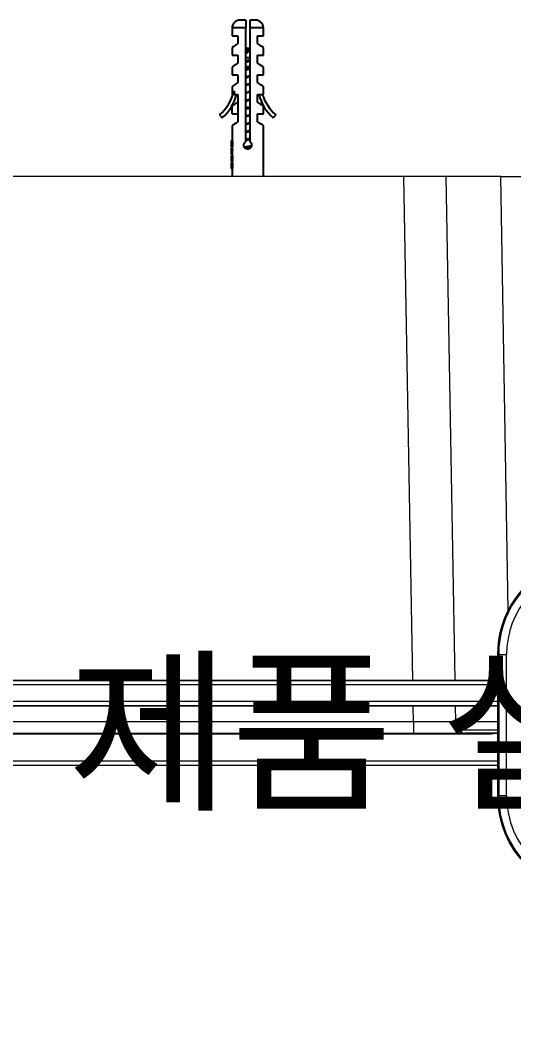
# Model space of a CAD drawing. Header units: millimetres. Extents: x 13235 to 13829, y -4257 to -3417.
# Drawn here: x 13398.1 to 13429.7, y -3534.2 to -3469.8 of the extents above; entities that cross this region are included whole.
import ezdxf

# ---------------------------------------------------------------- set-up
doc = ezdxf.new("R2010")
doc.units = ezdxf.units.MM
doc.header["$LTSCALE"] = 0.1
doc.layers.get('0').update_dxf_attribs({"lineweight": 15})
doc.layers.add('DIM', color=3, linetype='Continuous', lineweight=9)
doc.styles.get("Standard").update_dxf_attribs({"font": 'arial.ttf'})

msp = doc.modelspace()

# ---------------------------------------------------------------- linework, layer by layer
at = {"linetype": 'Continuous', "lineweight": 25}
for p, q in [((13412.535, -3469.817), (13412.16, -3469.817)), ((13413.16, -3469.817), (13412.785, -3469.817)), ((13411.66, -3470.317), (13411.66, -3470.817)), ((13412.535, -3470.317), (13411.66, -3470.317)), ((13412.535, -3477.601), (13412.535, -3470.317)), ((13412.785, -3470.317), (13412.785, -3477.601)), ((13413.66, -3470.317), (13412.785, -3470.317)), ((13413.66, -3470.817), (13413.66, -3470.317)), ((13411.66, -3470.817), (13412.035, -3470.817)), ((13412.035, -3470.817), (13412.035, -3471.317)), ((13413.285, -3470.817), (13413.66, -3470.817)), ((13413.285, -3471.317), (13413.285, -3470.817)), ((13411.66, -3471.567), (13411.66, -3472.067)), ((13412.66, -3471.567), (13412.535, -3471.881)), ((13412.645, -3471.878), (13412.66, -3471.878)), ((13412.785, -3471.88), (13412.66, -3471.567)), ((13412.66, -3471.878), (13412.66, -3471.567)), ((13413.66, -3472.067), (13413.66, -3471.567)), ((13411.66, -3472.067), (13412.035, -3472.067)), ((13412.035, -3472.067), (13412.035, -3472.567)), ((13412.66, -3472.22), (13412.535, -3472.22)), ((13412.66, -3472.407), (13412.535, -3472.44)), ((13412.535, -3472.502), (13412.66, -3472.474)), ((13413.285, -3472.067), (13413.66, -3472.067)), ((13413.285, -3472.567), (13413.285, -3472.067)), ((13411.66, -3472.817), (13411.66, -3473.317)), ((13411.66, -3473.317), (13412.035, -3473.317)), ((13412.035, -3473.317), (13412.035, -3473.817)), ((13412.66, -3472.811), (13412.535, -3472.811)), ((13412.66, -3472.917), (13412.535, -3472.945)), ((13412.535, -3472.994), (13412.66, -3472.967)), ((13413.285, -3473.317), (13413.66, -3473.317)), ((13413.285, -3473.817), (13413.285, -3473.317)), ((13413.66, -3473.317), (13413.66, -3472.817)), ((13412.66, -3473.417), (13412.535, -3473.445)), ((13412.535, -3473.494), (13412.66, -3473.467)), ((13412.66, -3473.917), (13412.535, -3473.945)), ((13412.66, -3473.967), (13412.535, -3473.994)), ((13412.785, -3473.39), (13412.66, -3473.417)), ((13412.66, -3473.467), (13412.785, -3473.439)), ((13412.785, -3473.89), (13412.66, -3473.917)), ((13412.66, -3473.967), (13412.785, -3473.939)), ((13411.66, -3474.067), (13411.66, -3474.567)), ((13411.66, -3474.567), (13411.729, -3474.567)), ((13411.794, -3474.344), (13411.794, -3474.567)), ((13411.794, -3474.567), (13412.035, -3474.567)), ((13412.035, -3474.567), (13412.035, -3476.317)), ((13412.535, -3474.445), (13412.66, -3474.417)), ((13412.66, -3474.467), (13412.535, -3474.494)), ((13412.785, -3474.39), (13412.66, -3474.417)), ((13412.785, -3474.439), (13412.66, -3474.467)), ((13413.285, -3475.067), (13413.285, -3474.567)), ((13413.285, -3474.567), (13413.66, -3474.567)), ((13413.66, -3474.567), (13413.66, -3474.067)), ((13411.66, -3475.317), (13412.035, -3475.067)), ((13412.66, -3474.917), (13412.535, -3474.945)), ((13412.535, -3474.994), (13412.66, -3474.967)), ((13412.785, -3474.89), (13412.66, -3474.917)), ((13412.66, -3474.967), (13412.785, -3474.939)), ((13410.862, -3475.878), (13411.028, -3476.065)), ((13411.66, -3475.817), (13411.66, -3475.317)), ((13411.66, -3475.817), (13412.035, -3475.817)), ((13412.66, -3475.417), (13412.535, -3475.445)), ((13412.535, -3475.494), (13412.66, -3475.467)), ((13412.66, -3475.917), (13412.535, -3475.945)), ((13412.785, -3475.39), (13412.66, -3475.417)), ((13412.66, -3475.467), (13412.785, -3475.439)), ((13412.785, -3475.89), (13412.66, -3475.917)), ((13413.285, -3475.817), (13413.66, -3475.817)), ((13413.285, -3476.317), (13413.285, -3475.817)), ((13413.66, -3475.817), (13413.66, -3475.317)), ((13414.459, -3475.878), (13414.293, -3476.065)), ((13411.66, -3476.567), (13411.66, -3477.546)), ((13412.66, -3475.967), (13412.535, -3475.994)), ((13412.66, -3475.967), (13412.785, -3475.939)), ((13412.785, -3476.39), (13412.66, -3476.417)), ((13412.785, -3476.439), (13412.66, -3476.467)), ((13413.66, -3479.817), (13413.66, -3476.567)), ((13412.66, -3476.917), (13412.535, -3476.945)), ((13412.535, -3476.994), (13412.66, -3476.967)), ((13412.785, -3476.89), (13412.66, -3476.917)), ((13412.66, -3476.967), (13412.785, -3476.939)), ((13411.61, -3477.546), (13411.662, -3477.546)), ((13411.61, -3477.546), (13411.61, -3477.557)), ((13411.666, -3477.557), (13411.61, -3477.557)), ((13411.61, -3477.557), (13411.61, -3477.567)), ((13411.669, -3477.567), (13411.61, -3477.567)), ((13411.61, -3477.567), (13411.61, -3477.588)), ((13411.676, -3477.588), (13411.61, -3477.588)), ((13411.61, -3477.588), (13411.61, -3477.619)), ((13411.682, -3477.619), (13411.61, -3477.619)), ((13411.61, -3477.619), (13411.61, -3477.671)), ((13411.689, -3477.671), (13411.61, -3477.671)), ((13411.61, -3477.671), (13411.61, -3477.734)), ((13411.692, -3477.734), (13411.61, -3477.734)), ((13411.61, -3477.734), (13411.61, -3477.796)), ((13411.689, -3477.796), (13411.61, -3477.796)), ((13411.61, -3477.796), (13411.61, -3477.848)), ((13411.682, -3477.848), (13411.61, -3477.848)), ((13411.61, -3477.848), (13411.61, -3477.88)), ((13412.535, -3477.494), (13412.66, -3477.467)), ((13412.785, -3477.39), (13412.66, -3477.417)), ((13412.66, -3477.467), (13412.785, -3477.439)), ((13411.676, -3477.88), (13411.61, -3477.88)), ((13411.61, -3477.88), (13411.61, -3477.9)), ((13411.669, -3477.9), (13411.61, -3477.9)), ((13411.61, -3477.9), (13411.61, -3477.911)), ((13411.666, -3477.911), (13411.61, -3477.911)), ((13411.61, -3477.911), (13411.61, -3477.921)), ((13411.662, -3477.921), (13411.61, -3477.921)), ((13411.666, -3478.005), (13411.61, -3478.005)), ((13411.61, -3478.005), (13411.61, -3478.109)), ((13411.61, -3478.109), (13411.61, -3478.171)), ((13411.692, -3478.109), (13411.61, -3478.109)), ((13411.692, -3478.171), (13411.61, -3478.171)), ((13411.61, -3478.171), (13411.61, -3478.421)), ((13411.666, -3478.421), (13411.61, -3478.421)), ((13411.66, -3477.921), (13411.66, -3478.005)), ((13411.66, -3478.421), (13411.66, -3478.505)), ((13411.666, -3478.005), (13411.666, -3478.109)), ((13411.666, -3478.171), (13411.666, -3478.421)), ((13411.692, -3478.109), (13411.692, -3478.171)), ((13411.692, -3478.505), (13411.61, -3478.505)), ((13411.61, -3478.505), (13411.61, -3478.567)), ((13411.692, -3478.567), (13411.61, -3478.567)), ((13411.61, -3478.567), (13411.61, -3478.682)), ((13411.667, -3478.682), (13411.61, -3478.682)), ((13411.61, -3478.682), (13411.61, -3478.796)), ((13411.692, -3478.796), (13411.61, -3478.796)), ((13411.61, -3478.796), (13411.61, -3478.859)), ((13411.692, -3478.859), (13411.61, -3478.859)), ((13411.668, -3478.942), (13411.61, -3478.942)), ((13411.61, -3478.942), (13411.61, -3478.963)), ((13411.676, -3478.963), (13411.61, -3478.963)), ((13411.61, -3478.963), (13411.61, -3478.994)), ((13411.682, -3478.994), (13411.61, -3478.994)), ((13411.61, -3478.994), (13411.61, -3479.046)), ((13411.689, -3479.046), (13411.61, -3479.046)), ((13411.61, -3479.046), (13411.61, -3479.098)), ((13411.692, -3479.098), (13411.61, -3479.098)), ((13411.61, -3479.098), (13411.61, -3479.161)), ((13411.66, -3478.859), (13411.66, -3478.942)), ((13411.692, -3478.505), (13411.692, -3478.567)), ((13411.692, -3478.796), (13411.692, -3478.859)), ((13411.692, -3479.098), (13411.692, -3479.161)), ((13411.692, -3479.161), (13411.61, -3479.161)), ((13411.61, -3479.161), (13411.61, -3479.213)), ((13411.689, -3479.213), (13411.61, -3479.213)), ((13411.61, -3479.213), (13411.61, -3479.265)), ((13411.682, -3479.265), (13411.61, -3479.265)), ((13411.61, -3479.265), (13411.61, -3479.296)), ((13411.676, -3479.296), (13411.61, -3479.296)), ((13411.61, -3479.296), (13411.61, -3479.317)), ((13411.668, -3479.317), (13411.61, -3479.317)), ((13411.66, -3479.317), (13411.66, -3479.817))]:
    msp.add_line(p, q, dxfattribs=at)
at = {"linetype": 'Continuous', "lineweight": 18, "extrusion": (-1.22465e-16, -1, 0)}
for p, q in [((13422.665, -3479.817), (13349.218, -3479.817)), ((13422.665, -3479.817), (13349.218, -3479.817)), ((13425.374, -3479.817), (13422.665, -3479.817)), ((13425.374, -3479.817), (13422.665, -3479.817)), ((13428.86, -3479.817), (13425.374, -3479.817)), ((13428.86, -3479.817), (13425.374, -3479.817)), ((13428.86, -3479.817), (13432.179, -3479.817)), ((13428.86, -3479.817), (13432.179, -3479.817)), ((13428.665, -3510.424), (13428.665, -3519.469)), ((13428.264, -3511.975), (13428.665, -3511.975)), ((13428.264, -3511.975), (13428.665, -3511.975)), ((13355.071, -3512.063), (13428.665, -3512.063)), ((13428.665, -3513.711), (13355.002, -3513.711)), ((13428.665, -3513.725), (13428.31, -3513.725)), ((13428.665, -3513.725), (13428.31, -3513.725)), ((13352.529, -3515.44), (13423.274, -3515.44)), ((13426.639, -3515.44), (13428.664, -3515.44)), ((13351.508, -3517.492), (13428.664, -3517.492))]:
    msp.add_line(p, q, dxfattribs=at)
msp.add_line((13413.66, -3479.817), (13411.66, -3479.817))
at = {"linetype": 'Continuous', "lineweight": 13, "extrusion": (-1.22465e-16, -1, 0)}
for p, q in [((13423.227, -3512.063), (13422.665, -3479.817)), ((13423.227, -3512.063), (13422.665, -3479.817)), ((13425.937, -3512.063), (13425.374, -3479.817)), ((13425.937, -3512.063), (13425.374, -3479.817)), ((13429.345, -3507.584), (13428.86, -3479.817)), ((13429.345, -3507.584), (13428.86, -3479.817)), ((13428.665, -3519.469), (13428.665, -3510.424)), ((13428.665, -3510.424), (13428.727, -3510.424)), ((13428.665, -3510.424), (13428.665, -3510.424)), ((13428.727, -3510.424), (13428.727, -3519.469)), ((13428.727, -3510.424), (13429.229, -3510.424)), ((13429.229, -3519.469), (13429.229, -3510.424)), ((13428.665, -3512.093), (13355.035, -3512.093)), ((13355.035, -3512.343), (13428.664, -3512.343)), ((13428.664, -3513.432), (13355.025, -3513.432)), ((13355.025, -3513.682), (13428.665, -3513.682)), ((13423.274, -3514.703), (13423.256, -3513.711)), ((13423.274, -3514.703), (13423.256, -3513.711)), ((13425.983, -3514.708), (13425.965, -3513.711)), ((13425.983, -3514.708), (13425.965, -3513.711)), ((13352.529, -3514.703), (13423.274, -3514.703)), ((13352.529, -3514.703), (13423.274, -3514.703)), ((13352.008, -3515.492), (13428.157, -3515.492)), ((13428.664, -3517.242), (13351.508, -3517.242)), ((13428.727, -3519.469), (13428.665, -3519.469)), ((13428.665, -3519.469), (13428.665, -3519.469)), ((13429.229, -3519.469), (13428.727, -3519.469))]:
    msp.add_line(p, q, dxfattribs=at)
at = {"linetype": 'Continuous', "lineweight": 25, "flags": 128}
for points in [[(13412.035, -3471.317), (13411.906, -3471.403), (13411.801, -3471.473), (13411.724, -3471.525), (13411.676, -3471.556), (13411.66, -3471.567)], [(13413.66, -3471.567), (13413.644, -3471.556), (13413.597, -3471.525), (13413.519, -3471.473), (13413.415, -3471.403), (13413.285, -3471.317)], [(13412.035, -3472.567), (13411.906, -3472.653), (13411.801, -3472.723), (13411.724, -3472.775), (13411.676, -3472.806), (13411.66, -3472.817)], [(13413.66, -3472.817), (13413.644, -3472.806), (13413.597, -3472.775), (13413.519, -3472.723), (13413.415, -3472.653), (13413.285, -3472.567)], [(13412.035, -3473.817), (13411.906, -3473.903), (13411.801, -3473.973), (13411.724, -3474.025), (13411.676, -3474.056), (13411.66, -3474.067)], [(13413.66, -3474.067), (13413.644, -3474.056), (13413.597, -3474.025), (13413.519, -3473.973), (13413.415, -3473.903), (13413.285, -3473.817)], [(13413.66, -3475.317), (13413.644, -3475.306), (13413.597, -3475.275), (13413.519, -3475.223), (13413.415, -3475.153), (13413.285, -3475.067)], [(13412.035, -3476.317), (13411.906, -3476.403), (13411.801, -3476.473), (13411.724, -3476.525), (13411.676, -3476.556), (13411.66, -3476.567)], [(13413.66, -3476.567), (13413.644, -3476.556), (13413.597, -3476.525), (13413.519, -3476.473), (13413.415, -3476.403), (13413.285, -3476.317)]]:
    msp.add_lwpolyline(points, dxfattribs=at)
at = {"linetype": 'Continuous', "lineweight": 25}
for centre, radius, start, end in [((13412.16, -3470.317), 0.5, 90, 180), ((13413.16, -3470.317), 0.5, 0, 90), ((13408.847, -3473.604), 3.039, 311.536, 345.90318), ((13409.013, -3473.791), 3.039, 311.536, 345.19848), ((13416.308, -3473.791), 3.038, 194.80152, 228.464), ((13416.473, -3473.604), 3.039, 198.48518, 228.464)]:
    msp.add_arc(centre, radius, start, end, dxfattribs=at)
at = {"linetype": 'Continuous', "lineweight": 13, "extrusion": (0, 0, -1)}
for centre, start, end in [((-13434.938, -3510.424), 0, 68.56734), ((-13434.938, -3519.469), 270, 0)]:
    msp.add_arc(centre, 6.272, start, end, dxfattribs=at)
at = {"linetype": 'Continuous', "lineweight": 18}
for centre, radius, start, end in [((13434.938, -3510.424), 6.272, 111.43406, 180), ((13434.938, -3519.469), 6.272, 180, 270), ((13434.938, -3519.469), 5.708, 180, 270)]:
    msp.add_arc(centre, radius, start, end, dxfattribs=at)
at = {"linetype": 'Continuous', "lineweight": 13}
for centre, radius, start, end in [((13434.938, -3510.424), 6.21, 110.84906, 180), ((13434.938, -3510.424), 5.708, 98.17875, 180), ((13434.938, -3519.469), 6.21, 180, 270)]:
    msp.add_arc(centre, radius, start, end, dxfattribs=at)
at = {"linetype": 'Continuous', "lineweight": 25}
for centre, major_axis, ratio, start_param, end_param in [((13412.66, -3477.537), (1, 0), 0.195835, 3.189483, 3.242829), ((13412.66, -3477.524), (1, 0), 0.326388, 3.242829, 3.274966), ((13412.66, -3477.502), (1, 0), 0.489584, 3.274966, 3.318039), ((13412.66, -3477.416), (1, 0), 0.979167, 3.318039, 3.350557), ((13412.66, -3478.051), (1, 0), 0.979167, 2.932628, 2.965147), ((13412.66, -3477.281), (0, 1.632), 0.612767, 1.779761, 1.812505), ((13412.66, -3478.187), (0, 1.632), 0.612765, 1.329088, 1.361832), ((13412.66, -3476.265), (0, 5.875), 0.170213, 1.812505, 1.823477), ((13412.66, -3479.202), (0, 5.875), 0.170213, 1.318116, 1.329088), ((13412.66, -3477.931), (1, 0), 0.195833, 3.040356, 3.093702), ((13412.66, -3477.944), (1, 0), 0.326388, 3.008219, 3.040356), ((13412.66, -3477.965), (1, 0), 0.489584, 2.965147, 3.008219), ((13412.66, -3478.774), (1, 0), 0.828526, 2.888912, 3.029657), ((13412.66, -3478.589), (1, 0), 0.828526, 3.253528, 3.394273), ((13412.66, -3478.894), (1, 0), 0.391667, 3.26424, 3.318039), ((13412.66, -3478.791), (1, 0), 0.979167, 3.318039, 3.350557), ((13412.66, -3478.656), (0, 1.632), 0.612766, 1.779761, 1.812505), ((13412.66, -3477.874), (0, 4.896), 0.204255, 1.812505, 1.823477), ((13412.66, -3479.365), (1, 0), 0.391667, 2.965147, 3.018945), ((13412.66, -3479.468), (1, 0), 0.979167, 2.932628, 2.965147), ((13412.66, -3479.603), (0, 1.632), 0.612766, 1.329088, 1.361832), ((13412.66, -3480.385), (0, 4.896), 0.204255, 1.318116, 1.329088)]:
    msp.add_ellipse(centre, major_axis=major_axis, ratio=ratio, start_param=start_param, end_param=end_param, dxfattribs=at)
at = {"linetype": 'Continuous', "lineweight": 13}
for centre, major_axis, ratio, start_param, end_param in [((13428.157, -3514.492), (0, -1), 1, 0, 0.325057), ((13428.157, -3515.492), (0, 0.25), 0.000016, 4.712389, 4.923416)]:
    msp.add_ellipse(centre, major_axis=major_axis, ratio=ratio, start_param=start_param, end_param=end_param, dxfattribs=at)
at = {"linetype": 'Continuous', "lineweight": 25}
for points, knots in [([(13412.535, -3469.817), (13412.535, -3469.823), (13412.535, -3469.834), (13412.535, -3469.924), (13412.535, -3470.055), (13412.535, -3470.194), (13412.535, -3470.283), (13412.535, -3470.317)], [0, 0, 0, 0, 0.222681, 0.44432, 0.659698, 0.872436, 1, 1, 1, 1]), ([(13412.785, -3469.817), (13412.785, -3469.823), (13412.785, -3469.834), (13412.785, -3469.924), (13412.785, -3470.055), (13412.785, -3470.194), (13412.785, -3470.283), (13412.785, -3470.317)], [0, 0, 0, 0, 0.222681, 0.44432, 0.659698, 0.872436, 1, 1, 1, 1]), ([(13412.535, -3471.951), (13412.54, -3471.948), (13412.552, -3471.937), (13412.573, -3471.924), (13412.59, -3471.913), (13412.611, -3471.9), (13412.629, -3471.888), (13412.645, -3471.878)], [0, 0, 0, 0, 0.157577, 0.464032, 0.549365, 0.59211, 1, 1, 1, 1]), ([(13412.535, -3472.442), (13412.549, -3472.438), (13412.59, -3472.428), (13412.674, -3472.406), (13412.751, -3472.388), (13412.785, -3472.376), (13412.785, -3472.376)], [0, 0, 0, 0, 0.15939, 0.489249, 0.992899, 1, 1, 1, 1]), ([(13412.785, -3472.442), (13412.742, -3472.452), (13412.661, -3472.47), (13412.576, -3472.487), (13412.535, -3472.495)], [0, 0, 0, 0, 0.527889, 1, 1, 1, 1]), ([(13412.785, -3472.22), (13412.768, -3472.22), (13412.729, -3472.22), (13412.685, -3472.22), (13412.66, -3472.22)], [0, 0, 0, 0, 0.451216, 1, 1, 1, 1]), ([(13412.785, -3472.372), (13412.769, -3472.377), (13412.731, -3472.389), (13412.686, -3472.4), (13412.66, -3472.407)], [0, 0, 0, 0, 0.409921, 1, 1, 1, 1]), ([(13412.785, -3472.444), (13412.774, -3472.447), (13412.736, -3472.457), (13412.692, -3472.467), (13412.66, -3472.474)], [0, 0, 0, 0, 0.290235, 1, 1, 1, 1]), ([(13412.535, -3472.962), (13412.537, -3472.962), (13412.593, -3472.952), (13412.686, -3472.939), (13412.764, -3472.925), (13412.785, -3472.922)], [0, 0, 0, 0, 0.020696, 0.731061, 1, 1, 1, 1]), ([(13412.785, -3472.811), (13412.785, -3472.811), (13412.747, -3472.811), (13412.703, -3472.811), (13412.66, -3472.811)], [0, 0, 0, 0, 0.022041, 1, 1, 1, 1]), ([(13412.785, -3472.89), (13412.785, -3472.891), (13412.747, -3472.9), (13412.703, -3472.909), (13412.66, -3472.917)], [0, 0, 0, 0, 0.022027, 1, 1, 1, 1]), ([(13412.66, -3472.967), (13412.691, -3472.96), (13412.735, -3472.951), (13412.774, -3472.942), (13412.785, -3472.939)], [0, 0, 0, 0, 0.71207, 1, 1, 1, 1]), ([(13412.535, -3473.463), (13412.556, -3473.459), (13412.633, -3473.446), (13412.726, -3473.432), (13412.783, -3473.422), (13412.785, -3473.422)], [0, 0, 0, 0, 0.257656, 0.968182, 1, 1, 1, 1]), ([(13412.535, -3473.962), (13412.576, -3473.956), (13412.659, -3473.942), (13412.742, -3473.929), (13412.785, -3473.922)], [0, 0, 0, 0, 0.4845, 1, 1, 1, 1]), ([(13412.535, -3474.462), (13412.596, -3474.453), (13412.682, -3474.439), (13412.762, -3474.426), (13412.785, -3474.422)], [0, 0, 0, 0, 0.709948, 1, 1, 1, 1]), ([(13412.535, -3474.962), (13412.539, -3474.962), (13412.575, -3474.955), (13412.652, -3474.944), (13412.733, -3474.931), (13412.776, -3474.923), (13412.785, -3474.922)], [0, 0, 0, 0, 0.051867, 0.459749, 0.884415, 1, 1, 1, 1]), ([(13412.535, -3475.462), (13412.539, -3475.462), (13412.594, -3475.452), (13412.686, -3475.438), (13412.763, -3475.425), (13412.785, -3475.422)], [0, 0, 0, 0, 0.042931, 0.726502, 1, 1, 1, 1]), ([(13412.535, -3475.962), (13412.544, -3475.961), (13412.61, -3475.95), (13412.701, -3475.936), (13412.772, -3475.924), (13412.785, -3475.922)], [0, 0, 0, 0, 0.10344, 0.827796, 1, 1, 1, 1]), ([(13412.535, -3476.445), (13412.537, -3476.444), (13412.574, -3476.435), (13412.618, -3476.426), (13412.66, -3476.417)], [0, 0, 0, 0, 0.040334, 1, 1, 1, 1]), ([(13412.535, -3476.462), (13412.544, -3476.461), (13412.609, -3476.45), (13412.702, -3476.436), (13412.772, -3476.424), (13412.785, -3476.422)], [0, 0, 0, 0, 0.108056, 0.829775, 1, 1, 1, 1]), ([(13412.66, -3476.467), (13412.618, -3476.475), (13412.574, -3476.484), (13412.537, -3476.493), (13412.535, -3476.494)], [0, 0, 0, 0, 0.959902, 1, 1, 1, 1]), ([(13412.535, -3476.962), (13412.564, -3476.958), (13412.637, -3476.946), (13412.725, -3476.932), (13412.777, -3476.923), (13412.785, -3476.922)], [0, 0, 0, 0, 0.344542, 0.892966, 1, 1, 1, 1]), ([(13412.785, -3477.601), (13412.809, -3477.617), (13412.855, -3477.65), (13412.898, -3477.725), (13412.915, -3477.809), (13412.904, -3477.892), (13412.866, -3477.967), (13412.806, -3478.026), (13412.729, -3478.063), (13412.644, -3478.071), (13412.562, -3478.052), (13412.491, -3478.007), (13412.438, -3477.942), (13412.409, -3477.861), (13412.409, -3477.776), (13412.436, -3477.697), (13412.481, -3477.637), (13412.52, -3477.611), (13412.535, -3477.601)], [0, 0, 0, 0, 0.064986, 0.129976, 0.194502, 0.257181, 0.319563, 0.383602, 0.448726, 0.51269, 0.575123, 0.637928, 0.702423, 0.767448, 0.830869, 0.89307, 0.956313, 1, 1, 1, 1]), ([(13412.66, -3477.417), (13412.623, -3477.425), (13412.579, -3477.434), (13412.541, -3477.443), (13412.535, -3477.445)], [0, 0, 0, 0, 0.8441669, 1, 1, 1, 1]), ([(13412.535, -3477.462), (13412.569, -3477.457), (13412.642, -3477.445), (13412.729, -3477.431), (13412.776, -3477.423), (13412.785, -3477.422)], [0, 0, 0, 0, 0.404422, 0.883051, 1, 1, 1, 1]), ([(13412.66, -3477.917), (13412.61, -3477.928), (13412.537, -3477.943), (13412.479, -3477.958), (13412.461, -3477.963)], [0, 0, 0, 0, 0.686929, 1, 1, 1, 1]), ([(13412.47, -3477.974), (13412.501, -3477.968), (13412.587, -3477.953), (13412.742, -3477.93), (13412.845, -3477.912), (13412.893, -3477.903)], [0, 0, 0, 0, 0.227126, 0.645696, 1, 1, 1, 1]), ([(13412.66, -3477.967), (13412.61, -3477.977), (13412.549, -3477.989), (13412.502, -3478.002), (13412.494, -3478.004)], [0, 0, 0, 0, 0.843222, 1, 1, 1, 1]), ([(13412.903, -3477.861), (13412.872, -3477.869), (13412.801, -3477.888), (13412.71, -3477.907), (13412.66, -3477.917)], [0, 0, 0, 0, 0.449717, 1, 1, 1, 1]), ([(13412.921, -3477.905), (13412.884, -3477.915), (13412.808, -3477.936), (13412.71, -3477.956), (13412.66, -3477.967)], [0, 0, 0, 0, 0.490172, 1, 1, 1, 1])]:
    msp.add_open_spline(points, degree=3, knots=knots, dxfattribs=at)
at = {"linetype": 'Continuous', "lineweight": 18}
for points in [[(13428.266, -3512.063), (13428.265, -3512.034), (13428.265, -3512.004), (13428.264, -3511.975)], [(13428.266, -3512.063), (13428.265, -3512.034), (13428.265, -3512.004), (13428.264, -3511.975)], [(13428.31, -3513.725), (13428.31, -3513.72), (13428.31, -3513.716), (13428.31, -3513.711)], [(13428.31, -3513.725), (13428.31, -3513.72), (13428.31, -3513.716), (13428.31, -3513.711)], [(13428.674, -3515.44), (13428.067, -3515.44), (13427.36, -3515.44), (13426.564, -3515.44)], [(13428.674, -3515.44), (13428.067, -3515.44), (13427.36, -3515.44), (13426.564, -3515.44)]]:
    msp.add_open_spline(points, degree=3, dxfattribs=at)
at = {"linetype": 'Continuous', "lineweight": 13}
for points, knots in [([(13423.274, -3514.703), (13423.279, -3514.703), (13423.289, -3514.703), (13423.304, -3514.703), (13423.319, -3514.703), (13423.334, -3514.703), (13423.349, -3514.703), (13423.364, -3514.703), (13423.379, -3514.703), (13423.394, -3514.703), (13423.409, -3514.703), (13423.424, -3514.703), (13423.438, -3514.703), (13423.453, -3514.703), (13423.468, -3514.703), (13423.483, -3514.703), (13423.498, -3514.704), (13423.513, -3514.704), (13423.528, -3514.704), (13423.543, -3514.704), (13423.558, -3514.704), (13423.573, -3514.704), (13423.587, -3514.704), (13423.602, -3514.704), (13423.617, -3514.704), (13423.632, -3514.704), (13423.647, -3514.704), (13423.661, -3514.704), (13423.676, -3514.704), (13423.691, -3514.704), (13423.706, -3514.704), (13423.72, -3514.704), (13423.735, -3514.704), (13423.75, -3514.704), (13423.764, -3514.704), (13423.779, -3514.704), (13423.794, -3514.704), (13423.808, -3514.705), (13423.823, -3514.705), (13423.838, -3514.705), (13423.852, -3514.705), (13423.867, -3514.705), (13423.881, -3514.705), (13423.896, -3514.705), (13423.91, -3514.705), (13423.925, -3514.705), (13423.939, -3514.705), (13423.954, -3514.705), (13423.968, -3514.705), (13423.982, -3514.705), (13423.997, -3514.705), (13424.011, -3514.705), (13424.026, -3514.705), (13424.04, -3514.705), (13424.054, -3514.705), (13424.069, -3514.705), (13424.083, -3514.705), (13424.097, -3514.705), (13424.111, -3514.705), (13424.125, -3514.705), (13424.14, -3514.705), (13424.154, -3514.705), (13424.168, -3514.706), (13424.182, -3514.706), (13424.196, -3514.706), (13424.21, -3514.706), (13424.224, -3514.706), (13424.238, -3514.706), (13424.252, -3514.706), (13424.266, -3514.706), (13424.28, -3514.706), (13424.294, -3514.706), (13424.308, -3514.706), (13424.322, -3514.706), (13424.336, -3514.706), (13424.35, -3514.706), (13424.363, -3514.706), (13424.377, -3514.706), (13424.391, -3514.706), (13424.405, -3514.706), (13424.418, -3514.706), (13424.432, -3514.706), (13424.446, -3514.706), (13424.459, -3514.706), (13424.473, -3514.706), (13424.487, -3514.706), (13424.5, -3514.706), (13424.514, -3514.706), (13424.527, -3514.706), (13424.541, -3514.706), (13424.554, -3514.706), (13424.567, -3514.706), (13424.581, -3514.707), (13424.594, -3514.707), (13424.607, -3514.707), (13424.621, -3514.707), (13424.634, -3514.707), (13424.647, -3514.707), (13424.66, -3514.707), (13424.674, -3514.707), (13424.687, -3514.707), (13424.7, -3514.707), (13424.713, -3514.707), (13424.726, -3514.707), (13424.739, -3514.707), (13424.752, -3514.707), (13424.765, -3514.707), (13424.778, -3514.707), (13424.791, -3514.707), (13424.804, -3514.707), (13424.816, -3514.707), (13424.829, -3514.707), (13424.842, -3514.707), (13424.855, -3514.707), (13424.867, -3514.707), (13424.88, -3514.707), (13424.893, -3514.707), (13424.905, -3514.707), (13424.918, -3514.707), (13424.93, -3514.707), (13424.943, -3514.707), (13424.955, -3514.707), (13424.968, -3514.707), (13424.98, -3514.707), (13424.993, -3514.707), (13425.005, -3514.707), (13425.017, -3514.707), (13425.029, -3514.707), (13425.042, -3514.707), (13425.054, -3514.707), (13425.066, -3514.707), (13425.078, -3514.707), (13425.09, -3514.708), (13425.102, -3514.708), (13425.114, -3514.708), (13425.126, -3514.708), (13425.138, -3514.708), (13425.15, -3514.708), (13425.162, -3514.708), (13425.174, -3514.708), (13425.186, -3514.708), (13425.197, -3514.708), (13425.209, -3514.708), (13425.221, -3514.708), (13425.232, -3514.708), (13425.244, -3514.708), (13425.256, -3514.708), (13425.267, -3514.708), (13425.279, -3514.708), (13425.29, -3514.708), (13425.302, -3514.708), (13425.313, -3514.708), (13425.324, -3514.708), (13425.336, -3514.708), (13425.347, -3514.708), (13425.358, -3514.708), (13425.369, -3514.708), (13425.38, -3514.708), (13425.392, -3514.708), (13425.403, -3514.708), (13425.414, -3514.708), (13425.425, -3514.708), (13425.436, -3514.708), (13425.447, -3514.708), (13425.457, -3514.708), (13425.468, -3514.708), (13425.479, -3514.708), (13425.49, -3514.708), (13425.501, -3514.708), (13425.511, -3514.708), (13425.522, -3514.708), (13425.533, -3514.708), (13425.543, -3514.708), (13425.554, -3514.708), (13425.564, -3514.708), (13425.574, -3514.708), (13425.585, -3514.708), (13425.595, -3514.708), (13425.606, -3514.708), (13425.616, -3514.708), (13425.626, -3514.708), (13425.636, -3514.708), (13425.646, -3514.708), (13425.656, -3514.708), (13425.667, -3514.708), (13425.677, -3514.708), (13425.687, -3514.708), (13425.696, -3514.708), (13425.706, -3514.708), (13425.716, -3514.708), (13425.726, -3514.708), (13425.736, -3514.708), (13425.745, -3514.708), (13425.755, -3514.708), (13425.765, -3514.708), (13425.774, -3514.708), (13425.784, -3514.708), (13425.793, -3514.708), (13425.803, -3514.708), (13425.812, -3514.708), (13425.822, -3514.708), (13425.831, -3514.708), (13425.84, -3514.708), (13425.85, -3514.708), (13425.859, -3514.708), (13425.868, -3514.708), (13425.877, -3514.708), (13425.886, -3514.708), (13425.895, -3514.708), (13425.904, -3514.708), (13425.913, -3514.708), (13425.922, -3514.708), (13425.931, -3514.708), (13425.94, -3514.708), (13425.948, -3514.708), (13425.957, -3514.708), (13425.966, -3514.708), (13425.974, -3514.708), (13425.98, -3514.708), (13425.983, -3514.708)], [0, 0, 0, 0, 0.004853, 0.009704, 0.014553, 0.0194, 0.024244, 0.029086, 0.033926, 0.038763, 0.043598, 0.048431, 0.053262, 0.05809, 0.062916, 0.06774, 0.072562, 0.077381, 0.082198, 0.087013, 0.091825, 0.096635, 0.101443, 0.106249, 0.111052, 0.115853, 0.120652, 0.125448, 0.130243, 0.135035, 0.139824, 0.144612, 0.149397, 0.15418, 0.158961, 0.163739, 0.168515, 0.173289, 0.178061, 0.18283, 0.187597, 0.192362, 0.197124, 0.201884, 0.206642, 0.211398, 0.216151, 0.220902, 0.225651, 0.230398, 0.235142, 0.239884, 0.244624, 0.249361, 0.254097, 0.25883, 0.26356, 0.268289, 0.273015, 0.277739, 0.28246, 0.28718, 0.291897, 0.296612, 0.301324, 0.306034, 0.310742, 0.315448, 0.320151, 0.324853, 0.329552, 0.334248, 0.338943, 0.343635, 0.348325, 0.353012, 0.357697, 0.36238, 0.367061, 0.37174, 0.376416, 0.38109, 0.385762, 0.390431, 0.395098, 0.399763, 0.404426, 0.409086, 0.413744, 0.4184, 0.423053, 0.427705, 0.432354, 0.437, 0.441645, 0.446287, 0.450927, 0.455565, 0.4602, 0.464833, 0.469464, 0.474093, 0.478719, 0.483343, 0.487965, 0.492584, 0.497201, 0.501816, 0.506429, 0.51104, 0.515648, 0.520254, 0.524857, 0.529459, 0.534058, 0.538655, 0.543249, 0.547842, 0.552432, 0.557019, 0.561605, 0.566188, 0.570769, 0.575348, 0.579924, 0.584499, 0.58907, 0.59364, 0.598207, 0.602773, 0.607335, 0.611896, 0.616454, 0.62101, 0.625564, 0.630116, 0.634665, 0.639212, 0.643757, 0.648299, 0.652839, 0.657377, 0.661913, 0.666446, 0.670977, 0.675506, 0.680033, 0.684557, 0.689079, 0.693599, 0.698117, 0.702632, 0.707145, 0.711656, 0.716164, 0.72067, 0.725174, 0.729676, 0.734176, 0.738673, 0.743168, 0.74766, 0.752151, 0.756639, 0.761125, 0.765608, 0.770089, 0.774569, 0.779045, 0.78352, 0.787992, 0.792462, 0.79693, 0.801395, 0.805859, 0.810319, 0.814778, 0.819235, 0.823689, 0.828141, 0.83259, 0.837038, 0.841483, 0.845926, 0.850366, 0.854804, 0.859241, 0.863674, 0.868106, 0.872535, 0.876962, 0.881387, 0.885809, 0.89023, 0.894648, 0.899063, 0.903477, 0.907888, 0.912297, 0.916703, 0.921108, 0.92551, 0.92991, 0.934307, 0.938703, 0.943096, 0.947487, 0.951875, 0.956261, 0.960645, 0.965027, 0.969407, 0.973784, 0.978159, 0.982532, 0.986902, 0.99127, 0.995636, 1, 1, 1, 1]), ([(13423.274, -3514.703), (13423.274, -3514.747), (13423.274, -3514.837), (13423.274, -3514.976), (13423.274, -3515.109), (13423.274, -3515.228), (13423.274, -3515.325), (13423.274, -3515.393), (13423.274, -3515.432), (13423.274, -3515.44), (13423.274, -3515.44)], [0, 0, 0, 0, 0.124827, 0.249794, 0.37476, 0.499726, 0.624693, 0.749659, 0.874625, 1, 1, 1, 1]), ([(13423.274, -3514.703), (13423.274, -3514.747), (13423.274, -3514.837), (13423.274, -3514.976), (13423.274, -3515.109), (13423.274, -3515.228), (13423.274, -3515.325), (13423.274, -3515.393), (13423.274, -3515.432), (13423.274, -3515.44), (13423.274, -3515.44)], [0, 0, 0, 0, 0.124827, 0.249794, 0.37476, 0.499726, 0.624693, 0.749659, 0.874625, 1, 1, 1, 1]), ([(13423.274, -3514.703), (13423.279, -3514.703), (13423.289, -3514.703), (13423.304, -3514.703), (13423.319, -3514.703), (13423.334, -3514.703), (13423.349, -3514.703), (13423.364, -3514.703), (13423.379, -3514.703), (13423.394, -3514.703), (13423.409, -3514.703), (13423.424, -3514.703), (13423.438, -3514.703), (13423.453, -3514.703), (13423.468, -3514.703), (13423.483, -3514.703), (13423.498, -3514.704), (13423.513, -3514.704), (13423.528, -3514.704), (13423.543, -3514.704), (13423.558, -3514.704), (13423.573, -3514.704), (13423.587, -3514.704), (13423.602, -3514.704), (13423.617, -3514.704), (13423.632, -3514.704), (13423.647, -3514.704), (13423.661, -3514.704), (13423.676, -3514.704), (13423.691, -3514.704), (13423.706, -3514.704), (13423.72, -3514.704), (13423.735, -3514.704), (13423.75, -3514.704), (13423.764, -3514.704), (13423.779, -3514.704), (13423.794, -3514.704), (13423.808, -3514.705), (13423.823, -3514.705), (13423.838, -3514.705), (13423.852, -3514.705), (13423.867, -3514.705), (13423.881, -3514.705), (13423.896, -3514.705), (13423.91, -3514.705), (13423.925, -3514.705), (13423.939, -3514.705), (13423.954, -3514.705), (13423.968, -3514.705), (13423.982, -3514.705), (13423.997, -3514.705), (13424.011, -3514.705), (13424.026, -3514.705), (13424.04, -3514.705), (13424.054, -3514.705), (13424.069, -3514.705), (13424.083, -3514.705), (13424.097, -3514.705), (13424.111, -3514.705), (13424.125, -3514.705), (13424.14, -3514.705), (13424.154, -3514.705), (13424.168, -3514.706), (13424.182, -3514.706), (13424.196, -3514.706), (13424.21, -3514.706), (13424.224, -3514.706), (13424.238, -3514.706), (13424.252, -3514.706), (13424.266, -3514.706), (13424.28, -3514.706), (13424.294, -3514.706), (13424.308, -3514.706), (13424.322, -3514.706), (13424.336, -3514.706), (13424.35, -3514.706), (13424.363, -3514.706), (13424.377, -3514.706), (13424.391, -3514.706), (13424.405, -3514.706), (13424.418, -3514.706), (13424.432, -3514.706), (13424.446, -3514.706), (13424.459, -3514.706), (13424.473, -3514.706), (13424.487, -3514.706), (13424.5, -3514.706), (13424.514, -3514.706), (13424.527, -3514.706), (13424.541, -3514.706), (13424.554, -3514.706), (13424.567, -3514.706), (13424.581, -3514.707), (13424.594, -3514.707), (13424.607, -3514.707), (13424.621, -3514.707), (13424.634, -3514.707), (13424.647, -3514.707), (13424.66, -3514.707), (13424.674, -3514.707), (13424.687, -3514.707), (13424.7, -3514.707), (13424.713, -3514.707), (13424.726, -3514.707), (13424.739, -3514.707), (13424.752, -3514.707), (13424.765, -3514.707), (13424.778, -3514.707), (13424.791, -3514.707), (13424.804, -3514.707), (13424.816, -3514.707), (13424.829, -3514.707), (13424.842, -3514.707), (13424.855, -3514.707), (13424.867, -3514.707), (13424.88, -3514.707), (13424.893, -3514.707), (13424.905, -3514.707), (13424.918, -3514.707), (13424.93, -3514.707), (13424.943, -3514.707), (13424.955, -3514.707), (13424.968, -3514.707), (13424.98, -3514.707), (13424.993, -3514.707), (13425.005, -3514.707), (13425.017, -3514.707), (13425.029, -3514.707), (13425.042, -3514.707), (13425.054, -3514.707), (13425.066, -3514.707), (13425.078, -3514.707), (13425.09, -3514.708), (13425.102, -3514.708), (13425.114, -3514.708), (13425.126, -3514.708), (13425.138, -3514.708), (13425.15, -3514.708), (13425.162, -3514.708), (13425.174, -3514.708), (13425.186, -3514.708), (13425.197, -3514.708), (13425.209, -3514.708), (13425.221, -3514.708), (13425.232, -3514.708), (13425.244, -3514.708), (13425.256, -3514.708), (13425.267, -3514.708), (13425.279, -3514.708), (13425.29, -3514.708), (13425.302, -3514.708), (13425.313, -3514.708), (13425.324, -3514.708), (13425.336, -3514.708), (13425.347, -3514.708), (13425.358, -3514.708), (13425.369, -3514.708), (13425.38, -3514.708), (13425.392, -3514.708), (13425.403, -3514.708), (13425.414, -3514.708), (13425.425, -3514.708), (13425.436, -3514.708), (13425.447, -3514.708), (13425.457, -3514.708), (13425.468, -3514.708), (13425.479, -3514.708), (13425.49, -3514.708), (13425.501, -3514.708), (13425.511, -3514.708), (13425.522, -3514.708), (13425.533, -3514.708), (13425.543, -3514.708), (13425.554, -3514.708), (13425.564, -3514.708), (13425.574, -3514.708), (13425.585, -3514.708), (13425.595, -3514.708), (13425.606, -3514.708), (13425.616, -3514.708), (13425.626, -3514.708), (13425.636, -3514.708), (13425.646, -3514.708), (13425.656, -3514.708), (13425.667, -3514.708), (13425.677, -3514.708), (13425.687, -3514.708), (13425.696, -3514.708), (13425.706, -3514.708), (13425.716, -3514.708), (13425.726, -3514.708), (13425.736, -3514.708), (13425.745, -3514.708), (13425.755, -3514.708), (13425.765, -3514.708), (13425.774, -3514.708), (13425.784, -3514.708), (13425.793, -3514.708), (13425.803, -3514.708), (13425.812, -3514.708), (13425.822, -3514.708), (13425.831, -3514.708), (13425.84, -3514.708), (13425.85, -3514.708), (13425.859, -3514.708), (13425.868, -3514.708), (13425.877, -3514.708), (13425.886, -3514.708), (13425.895, -3514.708), (13425.904, -3514.708), (13425.913, -3514.708), (13425.922, -3514.708), (13425.931, -3514.708), (13425.94, -3514.708), (13425.948, -3514.708), (13425.957, -3514.708), (13425.966, -3514.708), (13425.974, -3514.708), (13425.98, -3514.708), (13425.983, -3514.708)], [0, 0, 0, 0, 0.004853, 0.009704, 0.014553, 0.0194, 0.024244, 0.029086, 0.033926, 0.038763, 0.043598, 0.048431, 0.053262, 0.05809, 0.062916, 0.06774, 0.072562, 0.077381, 0.082198, 0.087013, 0.091825, 0.096635, 0.101443, 0.106249, 0.111052, 0.115853, 0.120652, 0.125448, 0.130243, 0.135035, 0.139824, 0.144612, 0.149397, 0.15418, 0.158961, 0.163739, 0.168515, 0.173289, 0.178061, 0.18283, 0.187597, 0.192362, 0.197124, 0.201884, 0.206642, 0.211398, 0.216151, 0.220902, 0.225651, 0.230398, 0.235142, 0.239884, 0.244624, 0.249361, 0.254097, 0.25883, 0.26356, 0.268289, 0.273015, 0.277739, 0.28246, 0.28718, 0.291897, 0.296612, 0.301324, 0.306034, 0.310742, 0.315448, 0.320151, 0.324853, 0.329552, 0.334248, 0.338943, 0.343635, 0.348325, 0.353012, 0.357697, 0.36238, 0.367061, 0.37174, 0.376416, 0.38109, 0.385762, 0.390431, 0.395098, 0.399763, 0.404426, 0.409086, 0.413744, 0.4184, 0.423053, 0.427705, 0.432354, 0.437, 0.441645, 0.446287, 0.450927, 0.455565, 0.4602, 0.464833, 0.469464, 0.474093, 0.478719, 0.483343, 0.487965, 0.492584, 0.497201, 0.501816, 0.506429, 0.51104, 0.515648, 0.520254, 0.524857, 0.529459, 0.534058, 0.538655, 0.543249, 0.547842, 0.552432, 0.557019, 0.561605, 0.566188, 0.570769, 0.575348, 0.579924, 0.584499, 0.58907, 0.59364, 0.598207, 0.602773, 0.607335, 0.611896, 0.616454, 0.62101, 0.625564, 0.630116, 0.634665, 0.639212, 0.643757, 0.648299, 0.652839, 0.657377, 0.661913, 0.666446, 0.670977, 0.675506, 0.680033, 0.684557, 0.689079, 0.693599, 0.698117, 0.702632, 0.707145, 0.711656, 0.716164, 0.72067, 0.725174, 0.729676, 0.734176, 0.738673, 0.743168, 0.74766, 0.752151, 0.756639, 0.761125, 0.765608, 0.770089, 0.774569, 0.779045, 0.78352, 0.787992, 0.792462, 0.79693, 0.801395, 0.805859, 0.810319, 0.814778, 0.819235, 0.823689, 0.828141, 0.83259, 0.837038, 0.841483, 0.845926, 0.850366, 0.854804, 0.859241, 0.863674, 0.868106, 0.872535, 0.876962, 0.881387, 0.885809, 0.89023, 0.894648, 0.899063, 0.903477, 0.907888, 0.912297, 0.916703, 0.921108, 0.92551, 0.92991, 0.934307, 0.938703, 0.943096, 0.947487, 0.951875, 0.956261, 0.960645, 0.965027, 0.969407, 0.973784, 0.978159, 0.982532, 0.986902, 0.99127, 0.995636, 1, 1, 1, 1]), ([(13425.983, -3514.708), (13425.99, -3514.708), (13426.006, -3514.708), (13426.028, -3514.708), (13426.051, -3514.708), (13426.074, -3514.708), (13426.096, -3514.708), (13426.119, -3514.708), (13426.141, -3514.708), (13426.164, -3514.708), (13426.186, -3514.708), (13426.209, -3514.708), (13426.231, -3514.708), (13426.253, -3514.708), (13426.275, -3514.708), (13426.298, -3514.708), (13426.32, -3514.708), (13426.342, -3514.708), (13426.364, -3514.708), (13426.386, -3514.708), (13426.408, -3514.708), (13426.43, -3514.708), (13426.452, -3514.708), (13426.473, -3514.708), (13426.495, -3514.708), (13426.517, -3514.708), (13426.538, -3514.708), (13426.56, -3514.708), (13426.582, -3514.708), (13426.603, -3514.708), (13426.625, -3514.708), (13426.646, -3514.708), (13426.667, -3514.708), (13426.689, -3514.708), (13426.71, -3514.708), (13426.731, -3514.708), (13426.752, -3514.708), (13426.773, -3514.708), (13426.794, -3514.708), (13426.815, -3514.708), (13426.836, -3514.708), (13426.857, -3514.708), (13426.878, -3514.708), (13426.899, -3514.708), (13426.92, -3514.708), (13426.94, -3514.708), (13426.961, -3514.708), (13426.982, -3514.708), (13427.002, -3514.708), (13427.023, -3514.708), (13427.043, -3514.708), (13427.064, -3514.708), (13427.084, -3514.708), (13427.104, -3514.708), (13427.124, -3514.708), (13427.145, -3514.708), (13427.165, -3514.708), (13427.185, -3514.708), (13427.205, -3514.708), (13427.225, -3514.708), (13427.245, -3514.708), (13427.265, -3514.708), (13427.285, -3514.708), (13427.304, -3514.708), (13427.324, -3514.708), (13427.344, -3514.708), (13427.363, -3514.708), (13427.383, -3514.708), (13427.403, -3514.708), (13427.422, -3514.708), (13427.441, -3514.708), (13427.461, -3514.708), (13427.48, -3514.708), (13427.499, -3514.708), (13427.519, -3514.708), (13427.538, -3514.708), (13427.557, -3514.708), (13427.576, -3514.708), (13427.595, -3514.708), (13427.614, -3514.708), (13427.633, -3514.708), (13427.651, -3514.708), (13427.67, -3514.708), (13427.689, -3514.708), (13427.708, -3514.708), (13427.726, -3514.708), (13427.745, -3514.708), (13427.763, -3514.708), (13427.782, -3514.708), (13427.8, -3514.708), (13427.819, -3514.708), (13427.837, -3514.708), (13427.855, -3514.708), (13427.873, -3514.707), (13427.891, -3514.707), (13427.909, -3514.707), (13427.927, -3514.707), (13427.945, -3514.707), (13427.963, -3514.707), (13427.981, -3514.707), (13427.999, -3514.707), (13428.017, -3514.707), (13428.034, -3514.707), (13428.052, -3514.707), (13428.07, -3514.707), (13428.087, -3514.707), (13428.104, -3514.707), (13428.122, -3514.707), (13428.139, -3514.707), (13428.157, -3514.707), (13428.174, -3514.707), (13428.191, -3514.707), (13428.208, -3514.707), (13428.225, -3514.707), (13428.242, -3514.707), (13428.259, -3514.707), (13428.276, -3514.707), (13428.293, -3514.707), (13428.31, -3514.707), (13428.326, -3514.707), (13428.343, -3514.707), (13428.359, -3514.707), (13428.376, -3514.707), (13428.393, -3514.707), (13428.409, -3514.707), (13428.425, -3514.707), (13428.442, -3514.707), (13428.458, -3514.707), (13428.474, -3514.707), (13428.49, -3514.707), (13428.506, -3514.707), (13428.522, -3514.707), (13428.538, -3514.707), (13428.554, -3514.707), (13428.57, -3514.707), (13428.586, -3514.707), (13428.602, -3514.707), (13428.617, -3514.707), (13428.633, -3514.707), (13428.648, -3514.707), (13428.663, -3514.707), (13428.673, -3514.707), (13428.678, -3514.707)], [0, 0, 0, 0, 0.007058, 0.014117, 0.021178, 0.02824, 0.035303, 0.042368, 0.049433, 0.0565, 0.063569, 0.070639, 0.07771, 0.084782, 0.091856, 0.098931, 0.106007, 0.113084, 0.120163, 0.127243, 0.134325, 0.141407, 0.148491, 0.155577, 0.162663, 0.169751, 0.176841, 0.183931, 0.191023, 0.198116, 0.205211, 0.212306, 0.219403, 0.226502, 0.233602, 0.240702, 0.247805, 0.254908, 0.262013, 0.269119, 0.276227, 0.283336, 0.290446, 0.297557, 0.30467, 0.311784, 0.318899, 0.326016, 0.333134, 0.340253, 0.347373, 0.354495, 0.361618, 0.368743, 0.375868, 0.382995, 0.390124, 0.397253, 0.404384, 0.411516, 0.41865, 0.425785, 0.432921, 0.440058, 0.447197, 0.454337, 0.461478, 0.468621, 0.475765, 0.48291, 0.490057, 0.497205, 0.504354, 0.511504, 0.518656, 0.525809, 0.532964, 0.540119, 0.547276, 0.554434, 0.561594, 0.568755, 0.575917, 0.583081, 0.590245, 0.597411, 0.604579, 0.611748, 0.618918, 0.626089, 0.633262, 0.640435, 0.647611, 0.654787, 0.661965, 0.669144, 0.676325, 0.683506, 0.690689, 0.697874, 0.705059, 0.712246, 0.719434, 0.726624, 0.733815, 0.741007, 0.7482, 0.755395, 0.762591, 0.769789, 0.776987, 0.784187, 0.791389, 0.798591, 0.805795, 0.813, 0.820207, 0.827415, 0.834624, 0.841834, 0.849046, 0.856259, 0.863473, 0.870689, 0.877906, 0.885124, 0.892343, 0.899564, 0.906786, 0.91401, 0.921235, 0.928461, 0.935688, 0.942917, 0.950147, 0.957378, 0.96461, 0.971844, 0.979079, 0.986316, 0.993554, 1, 1, 1, 1]), ([(13425.983, -3514.708), (13425.99, -3514.708), (13426.006, -3514.708), (13426.028, -3514.708), (13426.051, -3514.708), (13426.074, -3514.708), (13426.096, -3514.708), (13426.119, -3514.708), (13426.141, -3514.708), (13426.164, -3514.708), (13426.186, -3514.708), (13426.209, -3514.708), (13426.231, -3514.708), (13426.253, -3514.708), (13426.275, -3514.708), (13426.298, -3514.708), (13426.32, -3514.708), (13426.342, -3514.708), (13426.364, -3514.708), (13426.386, -3514.708), (13426.408, -3514.708), (13426.43, -3514.708), (13426.452, -3514.708), (13426.473, -3514.708), (13426.495, -3514.708), (13426.517, -3514.708), (13426.538, -3514.708), (13426.56, -3514.708), (13426.582, -3514.708), (13426.603, -3514.708), (13426.625, -3514.708), (13426.646, -3514.708), (13426.667, -3514.708), (13426.689, -3514.708), (13426.71, -3514.708), (13426.731, -3514.708), (13426.752, -3514.708), (13426.773, -3514.708), (13426.794, -3514.708), (13426.815, -3514.708), (13426.836, -3514.708), (13426.857, -3514.708), (13426.878, -3514.708), (13426.899, -3514.708), (13426.92, -3514.708), (13426.94, -3514.708), (13426.961, -3514.708), (13426.982, -3514.708), (13427.002, -3514.708), (13427.023, -3514.708), (13427.043, -3514.708), (13427.064, -3514.708), (13427.084, -3514.708), (13427.104, -3514.708), (13427.124, -3514.708), (13427.145, -3514.708), (13427.165, -3514.708), (13427.185, -3514.708), (13427.205, -3514.708), (13427.225, -3514.708), (13427.245, -3514.708), (13427.265, -3514.708), (13427.285, -3514.708), (13427.304, -3514.708), (13427.324, -3514.708), (13427.344, -3514.708), (13427.363, -3514.708), (13427.383, -3514.708), (13427.403, -3514.708), (13427.422, -3514.708), (13427.441, -3514.708), (13427.461, -3514.708), (13427.48, -3514.708), (13427.499, -3514.708), (13427.519, -3514.708), (13427.538, -3514.708), (13427.557, -3514.708), (13427.576, -3514.708), (13427.595, -3514.708), (13427.614, -3514.708), (13427.633, -3514.708), (13427.651, -3514.708), (13427.67, -3514.708), (13427.689, -3514.708), (13427.708, -3514.708), (13427.726, -3514.708), (13427.745, -3514.708), (13427.763, -3514.708), (13427.782, -3514.708), (13427.8, -3514.708), (13427.819, -3514.708), (13427.837, -3514.708), (13427.855, -3514.708), (13427.873, -3514.707), (13427.891, -3514.707), (13427.909, -3514.707), (13427.927, -3514.707), (13427.945, -3514.707), (13427.963, -3514.707), (13427.981, -3514.707), (13427.999, -3514.707), (13428.017, -3514.707), (13428.034, -3514.707), (13428.052, -3514.707), (13428.07, -3514.707), (13428.087, -3514.707), (13428.104, -3514.707), (13428.122, -3514.707), (13428.139, -3514.707), (13428.157, -3514.707), (13428.174, -3514.707), (13428.191, -3514.707), (13428.208, -3514.707), (13428.225, -3514.707), (13428.242, -3514.707), (13428.259, -3514.707), (13428.276, -3514.707), (13428.293, -3514.707), (13428.31, -3514.707), (13428.326, -3514.707), (13428.343, -3514.707), (13428.359, -3514.707), (13428.376, -3514.707), (13428.393, -3514.707), (13428.409, -3514.707), (13428.425, -3514.707), (13428.442, -3514.707), (13428.458, -3514.707), (13428.474, -3514.707), (13428.49, -3514.707), (13428.506, -3514.707), (13428.522, -3514.707), (13428.538, -3514.707), (13428.554, -3514.707), (13428.57, -3514.707), (13428.586, -3514.707), (13428.602, -3514.707), (13428.617, -3514.707), (13428.633, -3514.707), (13428.648, -3514.707), (13428.663, -3514.707), (13428.673, -3514.707), (13428.678, -3514.707)], [0, 0, 0, 0, 0.007058, 0.014117, 0.021178, 0.02824, 0.035303, 0.042368, 0.049433, 0.0565, 0.063569, 0.070639, 0.07771, 0.084782, 0.091856, 0.098931, 0.106007, 0.113084, 0.120163, 0.127243, 0.134325, 0.141407, 0.148491, 0.155577, 0.162663, 0.169751, 0.176841, 0.183931, 0.191023, 0.198116, 0.205211, 0.212306, 0.219403, 0.226502, 0.233602, 0.240702, 0.247805, 0.254908, 0.262013, 0.269119, 0.276227, 0.283336, 0.290446, 0.297557, 0.30467, 0.311784, 0.318899, 0.326016, 0.333134, 0.340253, 0.347373, 0.354495, 0.361618, 0.368743, 0.375868, 0.382995, 0.390124, 0.397253, 0.404384, 0.411516, 0.41865, 0.425785, 0.432921, 0.440058, 0.447197, 0.454337, 0.461478, 0.468621, 0.475765, 0.48291, 0.490057, 0.497205, 0.504354, 0.511504, 0.518656, 0.525809, 0.532964, 0.540119, 0.547276, 0.554434, 0.561594, 0.568755, 0.575917, 0.583081, 0.590245, 0.597411, 0.604579, 0.611748, 0.618918, 0.626089, 0.633262, 0.640435, 0.647611, 0.654787, 0.661965, 0.669144, 0.676325, 0.683506, 0.690689, 0.697874, 0.705059, 0.712246, 0.719434, 0.726624, 0.733815, 0.741007, 0.7482, 0.755395, 0.762591, 0.769789, 0.776987, 0.784187, 0.791389, 0.798591, 0.805795, 0.813, 0.820207, 0.827415, 0.834624, 0.841834, 0.849046, 0.856259, 0.863473, 0.870689, 0.877906, 0.885124, 0.892343, 0.899564, 0.906786, 0.91401, 0.921235, 0.928461, 0.935688, 0.942917, 0.950147, 0.957378, 0.96461, 0.971844, 0.979079, 0.986316, 0.993554, 1, 1, 1, 1]), ([(13426.158, -3515.226), (13426.992, -3515.226), (13427.864, -3515.226), (13428.576, -3515.226), (13428.685, -3515.226)], [0, 0, 0, 0, 0.840844, 1, 1, 1, 1]), ([(13426.158, -3515.226), (13426.992, -3515.226), (13427.864, -3515.226), (13428.576, -3515.226), (13428.685, -3515.226)], [0, 0, 0, 0, 0.840844, 1, 1, 1, 1])]:
    msp.add_open_spline(points, degree=3, knots=knots, dxfattribs=at)
for points in [[(13425.983, -3514.708), (13425.986, -3514.883), (13426.045, -3515.084), (13426.158, -3515.226)], [(13425.983, -3514.708), (13425.986, -3514.883), (13426.045, -3515.084), (13426.158, -3515.226)], [(13426.158, -3515.226), (13426.271, -3515.369), (13426.428, -3515.44), (13426.564, -3515.44)], [(13426.158, -3515.226), (13426.271, -3515.369), (13426.428, -3515.44), (13426.564, -3515.44)]]:
    msp.add_open_spline(points, degree=3, dxfattribs=at)
at = {"linetype": 'Continuous', "lineweight": 18}
msp.add_open_spline([(13423.274, -3515.44), (13423.279, -3515.44), (13423.291, -3515.44), (13423.309, -3515.44), (13423.329, -3515.44), (13423.349, -3515.44), (13423.37, -3515.44), (13423.393, -3515.44), (13423.416, -3515.44), (13423.441, -3515.44), (13423.466, -3515.44), (13423.493, -3515.44), (13423.52, -3515.44), (13423.549, -3515.44), (13423.579, -3515.44), (13423.61, -3515.44), (13423.641, -3515.44), (13423.674, -3515.44), (13423.708, -3515.44), (13423.775, -3515.44), (13423.871, -3515.44), (13423.992, -3515.44), (13424.101, -3515.44), (13424.246, -3515.44), (13424.419, -3515.44), (13424.614, -3515.44), (13424.775, -3515.44), (13424.906, -3515.44), (13425.007, -3515.44), (13425.1, -3515.44), (13425.193, -3515.44), (13425.298, -3515.44), (13425.401, -3515.44), (13425.502, -3515.44), (13425.601, -3515.44), (13425.699, -3515.44), (13425.795, -3515.44), (13425.867, -3515.44), (13425.932, -3515.44), (13426.002, -3515.44), (13426.112, -3515.44), (13426.208, -3515.44), (13426.28, -3515.44), (13426.316, -3515.44), (13426.351, -3515.44), (13426.384, -3515.44), (13426.415, -3515.44), (13426.444, -3515.44), (13426.471, -3515.44), (13426.496, -3515.44), (13426.52, -3515.44), (13426.543, -3515.44), (13426.557, -3515.44), (13426.564, -3515.44)], degree=3, knots=[0, 0, 0, 0, 0.004563, 0.009406, 0.014528, 0.01993, 0.025612, 0.031573, 0.037815, 0.044338, 0.05114, 0.058223, 0.065587, 0.073232, 0.081158, 0.089365, 0.097853, 0.106622, 0.115673, 0.125005, 0.1604, 0.192857, 0.222364, 0.248917, 0.311235, 0.365254, 0.410982, 0.448432, 0.477617, 0.498547, 0.529766, 0.561053, 0.592412, 0.623851, 0.655088, 0.68634, 0.717613, 0.748913, 0.759021, 0.783165, 0.821378, 0.873717, 0.888111, 0.901924, 0.915156, 0.927806, 0.939874, 0.951357, 0.962257, 0.972572, 0.982301, 0.991444, 1, 1, 1, 1], dxfattribs=at)
msp.add_open_spline([(13423.274, -3515.44), (13423.279, -3515.44), (13423.291, -3515.44), (13423.309, -3515.44), (13423.329, -3515.44), (13423.349, -3515.44), (13423.37, -3515.44), (13423.393, -3515.44), (13423.416, -3515.44), (13423.441, -3515.44), (13423.466, -3515.44), (13423.493, -3515.44), (13423.52, -3515.44), (13423.549, -3515.44), (13423.579, -3515.44), (13423.61, -3515.44), (13423.641, -3515.44), (13423.674, -3515.44), (13423.708, -3515.44), (13423.775, -3515.44), (13423.871, -3515.44), (13423.992, -3515.44), (13424.101, -3515.44), (13424.246, -3515.44), (13424.419, -3515.44), (13424.614, -3515.44), (13424.775, -3515.44), (13424.906, -3515.44), (13425.007, -3515.44), (13425.1, -3515.44), (13425.193, -3515.44), (13425.298, -3515.44), (13425.401, -3515.44), (13425.502, -3515.44), (13425.601, -3515.44), (13425.699, -3515.44), (13425.795, -3515.44), (13425.867, -3515.44), (13425.932, -3515.44), (13426.002, -3515.44), (13426.112, -3515.44), (13426.208, -3515.44), (13426.28, -3515.44), (13426.316, -3515.44), (13426.351, -3515.44), (13426.384, -3515.44), (13426.415, -3515.44), (13426.444, -3515.44), (13426.471, -3515.44), (13426.496, -3515.44), (13426.52, -3515.44), (13426.543, -3515.44), (13426.557, -3515.44), (13426.564, -3515.44)], degree=3, knots=[0, 0, 0, 0, 0.004563, 0.009406, 0.014528, 0.01993, 0.025612, 0.031573, 0.037815, 0.044338, 0.05114, 0.058223, 0.065587, 0.073232, 0.081158, 0.089365, 0.097853, 0.106622, 0.115673, 0.125005, 0.1604, 0.192857, 0.222364, 0.248917, 0.311235, 0.365254, 0.410982, 0.448432, 0.477617, 0.498547, 0.529766, 0.561053, 0.592412, 0.623851, 0.655088, 0.68634, 0.717613, 0.748913, 0.759021, 0.783165, 0.821378, 0.873717, 0.888111, 0.901924, 0.915156, 0.927806, 0.939874, 0.951357, 0.962257, 0.972572, 0.982301, 0.991444, 1, 1, 1, 1], dxfattribs=at)

# ---------------------------------------------------------------- texts
at = {"layer": 'DIM', "insert": (13582.746, -3534.246), "char_height": 8.29406, "attachment_point": 9}
msp.add_mtext('{\\fGulim|b0|i0|c129|p50;제품 설치 높이는 설치 환경을 고려하여 \\P조정 및 설치 하시기 바랍니다}', dxfattribs=at)

doc.saveas('drawing.dxf')
